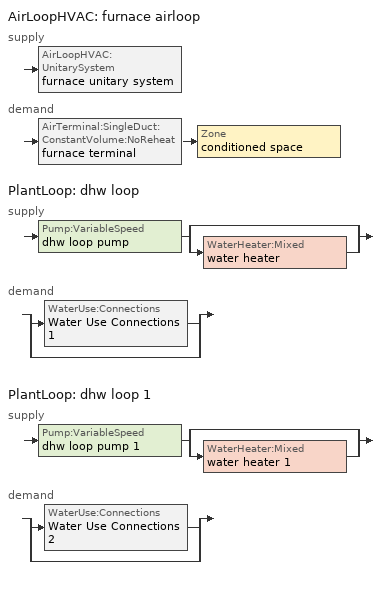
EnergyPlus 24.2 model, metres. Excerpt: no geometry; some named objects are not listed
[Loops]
AirLoopHVAC 'furnace airloop'
 supply: AirLoopHVAC:UnitarySystem 'furnace unitary system'
 demand: AirTerminal:SingleDuct:ConstantVolume:NoReheat 'furnace terminal' > Zone 'conditioned space'
PlantLoop 'dhw loop'
 supply: Pump:VariableSpeed 'dhw loop pump' > split
  | bypass
  | WaterHeater:Mixed 'water heater'
 demand: split
  | WaterUse:Connections 'Water Use Connections 1'
  | bypass
PlantLoop 'dhw loop 1'
 supply: Pump:VariableSpeed 'dhw loop pump 1' > split
  | bypass
  | WaterHeater:Mixed 'water heater 1'
 demand: split
  | WaterUse:Connections 'Water Use Connections 2'
  | bypass
[ZoneControl:Thermostat]
conditioned space Thermostat: Zone or ZoneList=conditioned space; Control Type Schedule=conditioned space Thermostat Schedule; Control 1=conditioned space temperature setpoint; Temperature Difference Between Cutout And Setpoint {deltaC}=0
[ThermostatSetpoint:DualSetpoint]
conditioned space temperature setpoint: Heating Setpoint Temperature Schedule=heating setpoint; Cooling Setpoint Temperature Schedule=cooling setpoint
[AirTerminal:SingleDuct:ConstantVolume:NoReheat]
furnace terminal: Availability Schedule=Always On Discrete; Maximum Air Flow Rate {m3/s}=0.62769
[Zone equipment]
conditioned space: furnace terminal
[AirLoopHVAC]
furnace airloop: Design Supply Air Flow Rate {m3/s}=0.62769; Design Return Air Flow Fraction of Supply Air Flow=1
[Sizing:System]
furnace airloop: Type of Load to Size On=Sensible; Design Outdoor Air Flow Rate {m3/s}=Autosize; Central Heating Maximum System Air Flow Ratio=0.3; Preheat Design Temperature {C}=7; Preheat Design Humidity Ratio {kgWater/kgDryAir}=0.008; Precool Design Temperature {C}=12.8; Precool Design Humidity Ratio {kgWater/kgDryAir}=0.008; Central Cooling Design Supply Air Temperature {C}=12.8; Central Heating Design Supply Air Temperature {C}=16.7; Type of Zone Sum to Use=NonCoincident; 100% Outdoor Air in Cooling=Yes; 100% Outdoor Air in Heating=Yes; Central Cooling Design Supply Air Humidity Ratio {kgWater/kgDryAir}=0.0085; Central Heating Design Supply Air Humidity Ratio {kgWater/kgDryAir}=0.008; Cooling Supply Air Flow Rate Method=DesignDay; Cooling Supply Air Flow Rate {m3/s}=0; Cooling Supply Air Flow Rate Per Floor Area {m3/s-m2}=0.00996765; Cooling Fraction of Autosized Cooling Supply Air Flow Rate=1; Cooling Supply Air Flow Rate Per Unit Cooling Capacity {m3/s-W}=3.94755e-05; Heating Supply Air Flow Rate Method=DesignDay; Heating Supply Air Flow Rate {m3/s}=0; Heating Supply Air Flow Rate Per Floor Area {m3/s-m2}=0.00996765; Heating Fraction of Autosized Heating Supply Air Flow Rate=1; Heating Fraction of Autosized Cooling Supply Air Flow Rate=1; Heating Supply Air Flow Rate Per Unit Heating Capacity {m3/s-W}=3.15882e-05; System Outdoor Air Method=ZoneSum; Zone Maximum Outdoor Air Fraction=1; Cooling Design Capacity Method=CoolingDesignCapacity; Cooling Design Capacity {W}=Autosize; Cooling Design Capacity Per Floor Area {W/m2}=234.7; Fraction of Autosized Cooling Design Capacity=1; Heating Design Capacity Method=HeatingDesignCapacity; Heating Design Capacity {W}=Autosize; Heating Design Capacity Per Floor Area {W/m2}=157; Fraction of Autosized Heating Design Capacity=1; Central Cooling Capacity Control Method=OnOff; Occupant Diversity=Autosize
[AvailabilityManager:Scheduled]
furnace airloop Availability Manager: Schedule=Always On Discrete
[AirLoopHVAC:UnitarySystem]
furnace unitary system: Control Type=Load; Controlling Zone or Thermostat Location=conditioned space; Dehumidification Control Type=None; Availability Schedule=Always On Discrete; Supply Fan=furnace supply fan; Fan Placement=BlowThrough; Supply Air Fan Operating Mode Schedule=furnace auto fan schedule; Heating Coil=furnace htg coil; DX Heating Coil Sizing Ratio=1; Use DOAS DX Cooling Coil=No; Minimum Supply Air Temperature {C}=2; Latent Load Control=SensibleOnlyLoadControl; Cooling Supply Air Flow Rate Method=None; Heating Supply Air Flow Rate Method=SupplyAirFlowRate; Heating Supply Air Flow Rate {m3/s}=0.62769; No Load Supply Air Flow Rate Method=SupplyAirFlowRate; No Load Supply Air Flow Rate {m3/s}=0; No Load Supply Air Flow Rate Control Set To Low Speed=Yes; Maximum Supply Air Temperature {C}=48.8889; Maximum Outdoor Dry-Bulb Temperature for Supplemental Heater Operation {C}=21; Ancillary On-Cycle Electric Power {W}=0; Ancillary Off-Cycle Electric Power {W}=0
[Fan:SystemModel]
furnace supply fan: Availability Schedule=Always On Discrete; Design Maximum Air Flow Rate {m3/s}=0.62769; Speed Control Method=Discrete; Electric Power Minimum Flow Rate Fraction=0.2; Design Pressure Rise {Pa}=500; Motor Efficiency=1; Motor In Air Stream Fraction=1; Design Electric Power Consumption {W}=Autosize; Design Power Sizing Method=PowerPerFlow; Electric Power Per Unit Flow Rate {W/(m3/s)}=1059.44; Electric Power Per Unit Flow Rate Per Unit Pressure {W/((m3/s)-Pa)}=1.66667; Fan Total Efficiency=0.7; Motor Loss Radiative Fraction=0; Number of Speeds=1; Speed Flow Fraction 1=1; Speed Electric Power Fraction 1=1
[Coil:Heating:Fuel]
furnace htg coil: Availability Schedule=Always On Discrete; Fuel Type=NaturalGas; Burner Efficiency=0.77; Nominal Capacity {W}=19091.5; On Cycle Parasitic Electric Load {W}=0; Off Cycle Parasitic Fuel Load {W}=292.825
[PlantLoop] Fluid Type=Water; Maximum Loop Temperature {C}=100; Minimum Loop Temperature {C}=0; Maximum Loop Flow Rate {m3/s}=0.01; Minimum Loop Flow Rate {m3/s}=0; Plant Loop Volume {m3}=0.003; Load Distribution Scheme=Optimal; Plant Loop Demand Calculation Scheme=SingleSetpoint; Common Pipe Simulation=None
Name | Plant Equipment Operation Scheme
dhw loop | dhw loop Operation Schemes
dhw loop 1 | dhw loop 1 Operation Schemes
[Sizing:Plant] Loop Type=Heating; Design Loop Exit Temperature {C}=56; Loop Design Temperature Difference {deltaC}=5.55556; Sizing Option=NonCoincident; Zone Timesteps in Averaging Window=1; Coincident Sizing Factor Mode=None
dhw loop; dhw loop 1
[Pump:VariableSpeed] Design Maximum Flow Rate {m3/s}=0.01; Design Pump Head {Pa}=1; Design Power Consumption {W}=0; Motor Efficiency=0.85; Fraction of Motor Inefficiencies to Fluid Stream=0; Coefficient 1 of the Part Load Performance Curve=0; Coefficient 2 of the Part Load Performance Curve=1; Coefficient 3 of the Part Load Performance Curve=0; Coefficient 4 of the Part Load Performance Curve=0; Design Minimum Flow Rate {m3/s}=0; Pump Control Type=Intermittent; Skin Loss Radiative Fraction=0.5; Design Power Sizing Method=PowerPerFlowPerPressure; Design Electric Power per Unit Flow Rate {W/(m3/s)}=348701.1; Design Shaft Power per Unit Flow Rate per Unit Head {W/((m3/s)-Pa)}=1.28205; Design Minimum Flow Rate Fraction=0
dhw loop pump; dhw loop pump 1
[WaterHeater:Mixed] Tank Volume {m3}=0.143846; Deadband Temperature Difference {deltaC}=2; Maximum Temperature Limit {C}=99; Heater Control Type=Cycle; Heater Maximum Capacity {W}=10550.6; Heater Minimum Capacity {W}=0; Heater Ignition Minimum Flow Rate {m3/s}=0; Heater Ignition Delay {s}=0; Heater Fuel Type=NaturalGas; Off Cycle Parasitic Fuel Consumption Rate {W}=0; Off Cycle Parasitic Fuel Type=Electricity; Off Cycle Parasitic Heat Fraction to Tank=0; On Cycle Parasitic Fuel Consumption Rate {W}=0; On Cycle Parasitic Fuel Type=Electricity; On Cycle Parasitic Heat Fraction to Tank=0; Ambient Temperature Indicator=Zone; Ambient Temperature Zone=conditioned space; Off Cycle Loss Fraction to Zone=0.64; On Cycle Loss Fraction to Zone=1; Use Side Effectiveness=1; Source Side Effectiveness=1; Use Side Design Flow Rate {m3/s}=Autosize; Source Side Design Flow Rate {m3/s}=Autosize; Indirect Water Heating Recovery Time {hr}=1.5; Source Side Flow Control Mode=IndirectHeatPrimarySetpoint
Name | Setpoint Temperature Schedule | Heater Thermal Efficiency | Off Cycle Loss Coefficient to Ambient Temperature {W/K} | On Cycle Loss Coefficient to Ambient Temperature {W/K}
water heater | water heater setpoint | 0.76579 | 5.1152 | 5.1152
water heater 1 | water heater setpoint 1 | 0.765834 | 5.10624 | 5.10624
[WaterHeater:Sizing] Design Mode=PeakDraw; Time Storage Can Meet Peak Draw {hr}=0.538503; Time for Tank Recovery {hr}=0; Nominal Tank Volume for Autosizing Plant Connections {m3}=1
water heater; water heater 1
[SetpointManager:Scheduled] Control Variable=Temperature
Name | Schedule
Setpoint Manager Scheduled 1 | dhw temp
Setpoint Manager Scheduled 2 | dhw temp 1
[WaterUse:Connections] Drain Water Heat Exchanger Type=None; Drain Water Heat Exchanger Destination=Plant
Name | Water Use Equipment Name 1 | Water Use Equipment Name 2 | Water Use Equipment Name 3 | Water Use Equipment Name 4
Water Use Connections 1 | dhw fixtures | dhw distribution waste | clothes washer | dishwasher
Water Use Connections 2 | dhw fixtures 1 | dhw distribution waste 1 | clothes washer 1 | dishwasher 1
[WaterUse:Equipment]
Name | Peak Flow Rate {m3/s} | Flow Rate Fraction Schedule | Target Temperature Schedule
dhw fixtures | 3.31327e-06 | dhw fixtures schedule | mixed water temperature schedule
dhw distribution waste | 1.00444e-06 | dhw fixtures schedule | mixed water temperature schedule
clothes washer | 7.27439e-07 | clothes washer schedule
dishwasher | 2.18154e-07 | dishwasher schedule
dhw fixtures 1 | 1.10442e-06 | dhw fixtures schedule | mixed water temperature schedule
dhw distribution waste 1 | 3.34814e-07 | dhw fixtures schedule | mixed water temperature schedule
clothes washer 1 | 2.4248e-07 | clothes washer schedule
dishwasher 1 | 7.27179e-08 | dishwasher schedule
[PlantEquipmentOperationSchemes] Control Scheme Object Type 1=PlantEquipmentOperation:HeatingLoad; Control Scheme Schedule Name 1=Always On Discrete
Name | Control Scheme Name 1
dhw loop Operation Schemes | dhw loop Heating Operation Scheme
dhw loop 1 Operation Schemes | dhw loop 1 Heating Operation Scheme
[PlantEquipmentOperation:HeatingLoad] Load Range Lower Limit 1 {W}=0; Load Range Upper Limit 1 {W}=1000000000
Name | Range Equipment List Name 1
dhw loop Heating Operation Scheme | dhw loop Heating Equipment List
dhw loop 1 Heating Operation Scheme | dhw loop 1 Heating Equipment List
[PlantEquipmentList]
dhw loop Heating Equipment List: WaterHeater:Mixed, water heater
dhw loop 1 Heating Equipment List: WaterHeater:Mixed, water heater 1
[EnergyManagementSystem:GlobalVariable]
furnace_airloop_Fan_RTF
infil_program_Qfan
infil_program_Qinf
natural_vent_program_Qnv
natural_vent_program_Qwhf
[EnergyManagementSystem:InternalVariable]
furnace_airloop_max_sup_fan_mfr: Internal Data Index Key=furnace supply fan; Internal Data Type=Fan Maximum Mass Flow Rate
[EnergyManagementSystem:Sensor]
Name | Output:Variable or Output:Meter Index Key | Output:Variable or Output:Meter
airflow_gain | infil flow | Infiltration Sensible Heat Gain Energy
airflow_gain_1 | natural vent flow | Infiltration Sensible Heat Gain Energy
airflow_gain_2 | whole house fan flow | Infiltration Sensible Heat Gain Energy
airflow_loss | infil flow | Infiltration Sensible Heat Loss Energy
airflow_loss_1 | natural vent flow | Infiltration Sensible Heat Loss Energy
airflow_loss_2 | whole house fan flow | Infiltration Sensible Heat Loss Energy
clg_load_cond |  | Cooling:EnergyTransfer:Zone:CONDITIONED SPACE
clg_sp_s; clg_sp_s_1 | cooling setpoint | Schedule Value
clothes_dryer_exhaust_0_sch_s | clothes dryer exhaust 0 schedule | Schedule Value
conditioned_space_clg_unmet_s | conditioned space | Zone Cooling Setpoint Not Met Time
conditioned_space_htg_unmet_s | conditioned space | Zone Heating Setpoint Not Met Time
cool_season | cooling season schedule | Schedule Value
dhw_loss | water heater | Water Heater Heat Loss Energy
dhw_loss_1 | water heater 1 | Water Heater Heat Loss Energy
dhw_rtf | water heater | Water Heater Runtime Fraction
dhw_rtf_1 | water heater 1 | Water Heater Runtime Fraction
fridge_tin_s; tin_s; tin_s_1 | conditioned space | Zone Mean Air Temperature
furnace_airloop_Fan_RTF_s | furnace supply fan | Fan Runtime Fraction
furnace_htg_coil_s | furnace htg coil | Heating Coil Heating Energy
furnace_supply_fan_s | furnace supply fan | Fan Electricity Energy
htg_load_cond |  | Heating:EnergyTransfer:Zone:CONDITIONED SPACE
htg_sp_s; htg_sp_s_1 | heating setpoint | Schedule Value
ig_ee_conv | clothes dryer | Electric Equipment Convective Heating Energy
ig_ee_conv_1 | clothes washer | Electric Equipment Convective Heating Energy
ig_ee_conv_2 | cooking range | Electric Equipment Convective Heating Energy
ig_ee_conv_3 | dishwasher | Electric Equipment Convective Heating Energy
ig_ee_conv_4 | fridge | Electric Equipment Convective Heating Energy
ig_ee_conv_5 | misc plug loads | Electric Equipment Convective Heating Energy
ig_ee_conv_6 | whole house fan | Electric Equipment Convective Heating Energy
ig_ee_rad | clothes dryer | Electric Equipment Radiant Heating Energy
ig_ee_rad_1 | clothes washer | Electric Equipment Radiant Heating Energy
ig_ee_rad_2 | cooking range | Electric Equipment Radiant Heating Energy
ig_ee_rad_3 | dishwasher | Electric Equipment Radiant Heating Energy
ig_ee_rad_4 | fridge | Electric Equipment Radiant Heating Energy
ig_ee_rad_5 | misc plug loads | Electric Equipment Radiant Heating Energy
ig_ee_rad_6 | whole house fan | Electric Equipment Radiant Heating Energy
ig_lgt_conv | interior lighting | Lights Convective Heating Energy
ig_lgt_rad | interior lighting | Lights Radiant Heating Energy
ig_lgt_vis | interior lighting | Lights Visible Radiation Heating Energy
ig_oe_conv | clothes dryer 1 | Other Equipment Convective Heating Energy
ig_oe_conv_1 | cooking range 1 | Other Equipment Convective Heating Energy
ig_oe_conv_2 | general water use latent | Other Equipment Convective Heating Energy
ig_oe_conv_3 | general water use sensible | Other Equipment Convective Heating Energy
ig_oe_conv_4 | water heater energy adjustment1 | Other Equipment Convective Heating Energy
ig_oe_conv_5 | water heater energy adjustment2 | Other Equipment Convective Heating Energy
ig_oe_rad | clothes dryer 1 | Other Equipment Radiant Heating Energy
ig_oe_rad_1 | cooking range 1 | Other Equipment Radiant Heating Energy
ig_oe_rad_2 | general water use latent | Other Equipment Radiant Heating Energy
ig_oe_rad_3 | general water use sensible | Other Equipment Radiant Heating Energy
ig_oe_rad_4 | water heater energy adjustment1 | Other Equipment Radiant Heating Energy
ig_oe_rad_5 | water heater energy adjustment2 | Other Equipment Radiant Heating Energy
ig_ppl_conv | occupants | People Convective Heating Energy
ig_ppl_rad | occupants | People Radiant Heating Energy
im_conv | furniture mass conditioned space 1 | Surface Inside Face Convection Heat Gain Energy
im_conv_1 | partition wall mass | Surface Inside Face Convection Heat Gain Energy
im_ig | furniture mass conditioned space 1 | Surface Inside Face Internal Gains Radiation Heat Gain Energy
im_ig_1 | partition wall mass | Surface Inside Face Internal Gains Radiation Heat Gain Energy
im_lgt | furniture mass conditioned space 1 | Surface Inside Face Lights Radiation Heat Gain Energy
im_lgt_1 | partition wall mass | Surface Inside Face Lights Radiation Heat Gain Energy
im_sol | furniture mass conditioned space 1 | Surface Inside Face Solar Radiation Heat Gain Energy
im_sol_1 | partition wall mass | Surface Inside Face Solar Radiation Heat Gain Energy
im_surf | furniture mass conditioned space 1 | Surface Inside Face Net Surface Thermal Radiation Heat Gain Energy
im_surf_1 | partition wall mass | Surface Inside Face Net Surface Thermal Radiation Heat Gain Energy
mv_conv | mech vent house fan | Electric Equipment Convective Heating Energy
mv_conv_1 | mech vent house fan cfis | Electric Equipment Convective Heating Energy
mv_conv_2 | mech vent house fan latent load | Other Equipment Convective Heating Energy
mv_conv_3 | mech vent house fan sensible load | Other Equipment Convective Heating Energy
mv_rad | mech vent house fan | Electric Equipment Radiant Heating Energy
mv_rad_1 | mech vent house fan cfis | Electric Equipment Radiant Heating Energy
mv_rad_2 | mech vent house fan latent load | Other Equipment Radiant Heating Energy
mv_rad_3 | mech vent house fan sensible load | Other Equipment Radiant Heating Energy
natural_vent_s | natural vent schedule | Schedule Value
out_pb_s |  | Site Outdoor Air Barometric Pressure
out_wt_s |  | Site Outdoor Air Humidity Ratio
site_vw_s |  | Site Wind Speed
ss_back_out | Window1 | Surface Window Shortwave from Zone Back Out Window Heat Transfer Rate
ss_back_out_1 | Window10 | Surface Window Shortwave from Zone Back Out Window Heat Transfer Rate
ss_back_out_10 | Window2 | Surface Window Shortwave from Zone Back Out Window Heat Transfer Rate
ss_back_out_11 | Window20 | Surface Window Shortwave from Zone Back Out Window Heat Transfer Rate
ss_back_out_12 | Window21 | Surface Window Shortwave from Zone Back Out Window Heat Transfer Rate
ss_back_out_13 | Window22 | Surface Window Shortwave from Zone Back Out Window Heat Transfer Rate
ss_back_out_14 | Window23 | Surface Window Shortwave from Zone Back Out Window Heat Transfer Rate
ss_back_out_15 | Window25 | Surface Window Shortwave from Zone Back Out Window Heat Transfer Rate
ss_back_out_16 | Window26 | Surface Window Shortwave from Zone Back Out Window Heat Transfer Rate
ss_back_out_17 | Window27 | Surface Window Shortwave from Zone Back Out Window Heat Transfer Rate
ss_back_out_18 | Window28 | Surface Window Shortwave from Zone Back Out Window Heat Transfer Rate
ss_back_out_19 | Window29 | Surface Window Shortwave from Zone Back Out Window Heat Transfer Rate
ss_back_out_2 | Window11 | Surface Window Shortwave from Zone Back Out Window Heat Transfer Rate
ss_back_out_20 | Window3 | Surface Window Shortwave from Zone Back Out Window Heat Transfer Rate
ss_back_out_21 | Window30 | Surface Window Shortwave from Zone Back Out Window Heat Transfer Rate
ss_back_out_22 | Window31 | Surface Window Shortwave from Zone Back Out Window Heat Transfer Rate
ss_back_out_23 | Window32 | Surface Window Shortwave from Zone Back Out Window Heat Transfer Rate
ss_back_out_24 | Window4 | Surface Window Shortwave from Zone Back Out Window Heat Transfer Rate
ss_back_out_25 | Window5 | Surface Window Shortwave from Zone Back Out Window Heat Transfer Rate
ss_back_out_26 | Window6 | Surface Window Shortwave from Zone Back Out Window Heat Transfer Rate
ss_back_out_27 | Window7 | Surface Window Shortwave from Zone Back Out Window Heat Transfer Rate
ss_back_out_28 | Window8 | Surface Window Shortwave from Zone Back Out Window Heat Transfer Rate
ss_back_out_3 | Window12 | Surface Window Shortwave from Zone Back Out Window Heat Transfer Rate
ss_back_out_4 | Window13 | Surface Window Shortwave from Zone Back Out Window Heat Transfer Rate
ss_back_out_5 | Window14 | Surface Window Shortwave from Zone Back Out Window Heat Transfer Rate
ss_back_out_6 | Window15 | Surface Window Shortwave from Zone Back Out Window Heat Transfer Rate
ss_back_out_7 | Window16 | Surface Window Shortwave from Zone Back Out Window Heat Transfer Rate
ss_back_out_8 | Window17 | Surface Window Shortwave from Zone Back Out Window Heat Transfer Rate
ss_back_out_9 | Window19 | Surface Window Shortwave from Zone Back Out Window Heat Transfer Rate
ss_conv | Door1 | Surface Inside Face Convection Heat Gain Energy
ss_conv_1 | Door3 | Surface Inside Face Convection Heat Gain Energy
ss_conv_10 | Window17 | Surface Inside Face Convection Heat Gain Energy
ss_conv_11 | Window19 | Surface Inside Face Convection Heat Gain Energy
ss_conv_12 | Window2 | Surface Inside Face Convection Heat Gain Energy
ss_conv_13 | Window20 | Surface Inside Face Convection Heat Gain Energy
ss_conv_14 | Window21 | Surface Inside Face Convection Heat Gain Energy
ss_conv_15 | Window22 | Surface Inside Face Convection Heat Gain Energy
ss_conv_16 | Window23 | Surface Inside Face Convection Heat Gain Energy
ss_conv_17 | Window25 | Surface Inside Face Convection Heat Gain Energy
ss_conv_18 | Window26 | Surface Inside Face Convection Heat Gain Energy
ss_conv_19 | Window27 | Surface Inside Face Convection Heat Gain Energy
ss_conv_2 | Window1 | Surface Inside Face Convection Heat Gain Energy
ss_conv_20 | Window28 | Surface Inside Face Convection Heat Gain Energy
ss_conv_21 | Window29 | Surface Inside Face Convection Heat Gain Energy
ss_conv_22 | Window3 | Surface Inside Face Convection Heat Gain Energy
ss_conv_23 | Window30 | Surface Inside Face Convection Heat Gain Energy
ss_conv_24 | Window31 | Surface Inside Face Convection Heat Gain Energy
ss_conv_25 | Window32 | Surface Inside Face Convection Heat Gain Energy
ss_conv_26 | Window4 | Surface Inside Face Convection Heat Gain Energy
ss_conv_27 | Window5 | Surface Inside Face Convection Heat Gain Energy
ss_conv_28 | Window6 | Surface Inside Face Convection Heat Gain Energy
ss_conv_29 | Window7 | Surface Inside Face Convection Heat Gain Energy
ss_conv_3 | Window10 | Surface Inside Face Convection Heat Gain Energy
ss_conv_30 | Window8 | Surface Inside Face Convection Heat Gain Energy
ss_conv_4 | Window11 | Surface Inside Face Convection Heat Gain Energy
ss_conv_5 | Window12 | Surface Inside Face Convection Heat Gain Energy
ss_conv_6 | Window13 | Surface Inside Face Convection Heat Gain Energy
ss_conv_7 | Window14 | Surface Inside Face Convection Heat Gain Energy
ss_conv_8 | Window15 | Surface Inside Face Convection Heat Gain Energy
ss_conv_9 | Window16 | Surface Inside Face Convection Heat Gain Energy
ss_ig | Door1 | Surface Inside Face Internal Gains Radiation Heat Gain Energy
ss_ig_1 | Door3 | Surface Inside Face Internal Gains Radiation Heat Gain Energy
ss_ig_10 | Window17 | Surface Inside Face Internal Gains Radiation Heat Gain Energy
ss_ig_11 | Window19 | Surface Inside Face Internal Gains Radiation Heat Gain Energy
ss_ig_12 | Window2 | Surface Inside Face Internal Gains Radiation Heat Gain Energy
ss_ig_13 | Window20 | Surface Inside Face Internal Gains Radiation Heat Gain Energy
ss_ig_14 | Window21 | Surface Inside Face Internal Gains Radiation Heat Gain Energy
ss_ig_15 | Window22 | Surface Inside Face Internal Gains Radiation Heat Gain Energy
ss_ig_16 | Window23 | Surface Inside Face Internal Gains Radiation Heat Gain Energy
ss_ig_17 | Window25 | Surface Inside Face Internal Gains Radiation Heat Gain Energy
ss_ig_18 | Window26 | Surface Inside Face Internal Gains Radiation Heat Gain Energy
ss_ig_19 | Window27 | Surface Inside Face Internal Gains Radiation Heat Gain Energy
ss_ig_2 | Window1 | Surface Inside Face Internal Gains Radiation Heat Gain Energy
ss_ig_20 | Window28 | Surface Inside Face Internal Gains Radiation Heat Gain Energy
ss_ig_21 | Window29 | Surface Inside Face Internal Gains Radiation Heat Gain Energy
ss_ig_22 | Window3 | Surface Inside Face Internal Gains Radiation Heat Gain Energy
ss_ig_23 | Window30 | Surface Inside Face Internal Gains Radiation Heat Gain Energy
ss_ig_24 | Window31 | Surface Inside Face Internal Gains Radiation Heat Gain Energy
ss_ig_25 | Window32 | Surface Inside Face Internal Gains Radiation Heat Gain Energy
ss_ig_26 | Window4 | Surface Inside Face Internal Gains Radiation Heat Gain Energy
ss_ig_27 | Window5 | Surface Inside Face Internal Gains Radiation Heat Gain Energy
ss_ig_28 | Window6 | Surface Inside Face Internal Gains Radiation Heat Gain Energy
ss_ig_29 | Window7 | Surface Inside Face Internal Gains Radiation Heat Gain Energy
ss_ig_3 | Window10 | Surface Inside Face Internal Gains Radiation Heat Gain Energy
ss_ig_30 | Window8 | Surface Inside Face Internal Gains Radiation Heat Gain Energy
ss_ig_4 | Window11 | Surface Inside Face Internal Gains Radiation Heat Gain Energy
ss_ig_5 | Window12 | Surface Inside Face Internal Gains Radiation Heat Gain Energy
ss_ig_6 | Window13 | Surface Inside Face Internal Gains Radiation Heat Gain Energy
ss_ig_7 | Window14 | Surface Inside Face Internal Gains Radiation Heat Gain Energy
ss_ig_8 | Window15 | Surface Inside Face Internal Gains Radiation Heat Gain Energy
ss_ig_9 | Window16 | Surface Inside Face Internal Gains Radiation Heat Gain Energy
ss_lgt | Door1 | Surface Inside Face Lights Radiation Heat Gain Energy
ss_lgt_1 | Door3 | Surface Inside Face Lights Radiation Heat Gain Energy
ss_sol | Door1 | Surface Inside Face Solar Radiation Heat Gain Energy
ss_sol_1 | Door3 | Surface Inside Face Solar Radiation Heat Gain Energy
ss_surf | Door1 | Surface Inside Face Net Surface Thermal Radiation Heat Gain Energy
ss_surf_1 | Door3 | Surface Inside Face Net Surface Thermal Radiation Heat Gain Energy
ss_surf_10 | Window17 | Surface Inside Face Net Surface Thermal Radiation Heat Gain Energy
ss_surf_11 | Window19 | Surface Inside Face Net Surface Thermal Radiation Heat Gain Energy
ss_surf_12 | Window2 | Surface Inside Face Net Surface Thermal Radiation Heat Gain Energy
ss_surf_13 | Window20 | Surface Inside Face Net Surface Thermal Radiation Heat Gain Energy
ss_surf_14 | Window21 | Surface Inside Face Net Surface Thermal Radiation Heat Gain Energy
ss_surf_15 | Window22 | Surface Inside Face Net Surface Thermal Radiation Heat Gain Energy
ss_surf_16 | Window23 | Surface Inside Face Net Surface Thermal Radiation Heat Gain Energy
ss_surf_17 | Window25 | Surface Inside Face Net Surface Thermal Radiation Heat Gain Energy
ss_surf_18 | Window26 | Surface Inside Face Net Surface Thermal Radiation Heat Gain Energy
ss_surf_19 | Window27 | Surface Inside Face Net Surface Thermal Radiation Heat Gain Energy
ss_surf_2 | Window1 | Surface Inside Face Net Surface Thermal Radiation Heat Gain Energy
ss_surf_20 | Window28 | Surface Inside Face Net Surface Thermal Radiation Heat Gain Energy
ss_surf_21 | Window29 | Surface Inside Face Net Surface Thermal Radiation Heat Gain Energy
ss_surf_22 | Window3 | Surface Inside Face Net Surface Thermal Radiation Heat Gain Energy
ss_surf_23 | Window30 | Surface Inside Face Net Surface Thermal Radiation Heat Gain Energy
ss_surf_24 | Window31 | Surface Inside Face Net Surface Thermal Radiation Heat Gain Energy
ss_surf_25 | Window32 | Surface Inside Face Net Surface Thermal Radiation Heat Gain Energy
ss_surf_26 | Window4 | Surface Inside Face Net Surface Thermal Radiation Heat Gain Energy
ss_surf_27 | Window5 | Surface Inside Face Net Surface Thermal Radiation Heat Gain Energy
ss_surf_28 | Window6 | Surface Inside Face Net Surface Thermal Radiation Heat Gain Energy
ss_surf_29 | Window7 | Surface Inside Face Net Surface Thermal Radiation Heat Gain Energy
ss_surf_3 | Window10 | Surface Inside Face Net Surface Thermal Radiation Heat Gain Energy
ss_surf_30 | Window8 | Surface Inside Face Net Surface Thermal Radiation Heat Gain Energy
ss_surf_4 | Window11 | Surface Inside Face Net Surface Thermal Radiation Heat Gain Energy
ss_surf_5 | Window12 | Surface Inside Face Net Surface Thermal Radiation Heat Gain Energy
ss_surf_6 | Window13 | Surface Inside Face Net Surface Thermal Radiation Heat Gain Energy
ss_surf_7 | Window14 | Surface Inside Face Net Surface Thermal Radiation Heat Gain Energy
ss_surf_8 | Window15 | Surface Inside Face Net Surface Thermal Radiation Heat Gain Energy
ss_surf_9 | Window16 | Surface Inside Face Net Surface Thermal Radiation Heat Gain Energy
ss_trans_in | Window1 | Surface Window Transmitted Solar Radiation Rate
ss_trans_in_1 | Window10 | Surface Window Transmitted Solar Radiation Rate
ss_trans_in_10 | Window2 | Surface Window Transmitted Solar Radiation Rate
ss_trans_in_11 | Window20 | Surface Window Transmitted Solar Radiation Rate
ss_trans_in_12 | Window21 | Surface Window Transmitted Solar Radiation Rate
ss_trans_in_13 | Window22 | Surface Window Transmitted Solar Radiation Rate
ss_trans_in_14 | Window23 | Surface Window Transmitted Solar Radiation Rate
ss_trans_in_15 | Window25 | Surface Window Transmitted Solar Radiation Rate
ss_trans_in_16 | Window26 | Surface Window Transmitted Solar Radiation Rate
ss_trans_in_17 | Window27 | Surface Window Transmitted Solar Radiation Rate
ss_trans_in_18 | Window28 | Surface Window Transmitted Solar Radiation Rate
ss_trans_in_19 | Window29 | Surface Window Transmitted Solar Radiation Rate
ss_trans_in_2 | Window11 | Surface Window Transmitted Solar Radiation Rate
ss_trans_in_20 | Window3 | Surface Window Transmitted Solar Radiation Rate
ss_trans_in_21 | Window30 | Surface Window Transmitted Solar Radiation Rate
ss_trans_in_22 | Window31 | Surface Window Transmitted Solar Radiation Rate
ss_trans_in_23 | Window32 | Surface Window Transmitted Solar Radiation Rate
ss_trans_in_24 | Window4 | Surface Window Transmitted Solar Radiation Rate
ss_trans_in_25 | Window5 | Surface Window Transmitted Solar Radiation Rate
ss_trans_in_26 | Window6 | Surface Window Transmitted Solar Radiation Rate
ss_trans_in_27 | Window7 | Surface Window Transmitted Solar Radiation Rate
ss_trans_in_28 | Window8 | Surface Window Transmitted Solar Radiation Rate
ss_trans_in_3 | Window12 | Surface Window Transmitted Solar Radiation Rate
ss_trans_in_4 | Window13 | Surface Window Transmitted Solar Radiation Rate
ss_trans_in_5 | Window14 | Surface Window Transmitted Solar Radiation Rate
ss_trans_in_6 | Window15 | Surface Window Transmitted Solar Radiation Rate
ss_trans_in_7 | Window16 | Surface Window Transmitted Solar Radiation Rate
ss_trans_in_8 | Window17 | Surface Window Transmitted Solar Radiation Rate
ss_trans_in_9 | Window19 | Surface Window Transmitted Solar Radiation Rate
ss_trans_out | Window1 | Surface Inside Face Initial Transmitted Diffuse Transmitted Out Window Solar Radiation Rate
ss_trans_out_1 | Window10 | Surface Inside Face Initial Transmitted Diffuse Transmitted Out Window Solar Radiation Rate
ss_trans_out_10 | Window2 | Surface Inside Face Initial Transmitted Diffuse Transmitted Out Window Solar Radiation Rate
ss_trans_out_11 | Window20 | Surface Inside Face Initial Transmitted Diffuse Transmitted Out Window Solar Radiation Rate
ss_trans_out_12 | Window21 | Surface Inside Face Initial Transmitted Diffuse Transmitted Out Window Solar Radiation Rate
ss_trans_out_13 | Window22 | Surface Inside Face Initial Transmitted Diffuse Transmitted Out Window Solar Radiation Rate
ss_trans_out_14 | Window23 | Surface Inside Face Initial Transmitted Diffuse Transmitted Out Window Solar Radiation Rate
ss_trans_out_15 | Window25 | Surface Inside Face Initial Transmitted Diffuse Transmitted Out Window Solar Radiation Rate
ss_trans_out_16 | Window26 | Surface Inside Face Initial Transmitted Diffuse Transmitted Out Window Solar Radiation Rate
ss_trans_out_17 | Window27 | Surface Inside Face Initial Transmitted Diffuse Transmitted Out Window Solar Radiation Rate
ss_trans_out_18 | Window28 | Surface Inside Face Initial Transmitted Diffuse Transmitted Out Window Solar Radiation Rate
ss_trans_out_19 | Window29 | Surface Inside Face Initial Transmitted Diffuse Transmitted Out Window Solar Radiation Rate
ss_trans_out_2 | Window11 | Surface Inside Face Initial Transmitted Diffuse Transmitted Out Window Solar Radiation Rate
ss_trans_out_20 | Window3 | Surface Inside Face Initial Transmitted Diffuse Transmitted Out Window Solar Radiation Rate
ss_trans_out_21 | Window30 | Surface Inside Face Initial Transmitted Diffuse Transmitted Out Window Solar Radiation Rate
ss_trans_out_22 | Window31 | Surface Inside Face Initial Transmitted Diffuse Transmitted Out Window Solar Radiation Rate
ss_trans_out_23 | Window32 | Surface Inside Face Initial Transmitted Diffuse Transmitted Out Window Solar Radiation Rate
ss_trans_out_24 | Window4 | Surface Inside Face Initial Transmitted Diffuse Transmitted Out Window Solar Radiation Rate
ss_trans_out_25 | Window5 | Surface Inside Face Initial Transmitted Diffuse Transmitted Out Window Solar Radiation Rate
ss_trans_out_26 | Window6 | Surface Inside Face Initial Transmitted Diffuse Transmitted Out Window Solar Radiation Rate
ss_trans_out_27 | Window7 | Surface Inside Face Initial Transmitted Diffuse Transmitted Out Window Solar Radiation Rate
ss_trans_out_28 | Window8 | Surface Inside Face Initial Transmitted Diffuse Transmitted Out Window Solar Radiation Rate
ss_trans_out_3 | Window12 | Surface Inside Face Initial Transmitted Diffuse Transmitted Out Window Solar Radiation Rate
ss_trans_out_4 | Window13 | Surface Inside Face Initial Transmitted Diffuse Transmitted Out Window Solar Radiation Rate
ss_trans_out_5 | Window14 | Surface Inside Face Initial Transmitted Diffuse Transmitted Out Window Solar Radiation Rate
ss_trans_out_6 | Window15 | Surface Inside Face Initial Transmitted Diffuse Transmitted Out Window Solar Radiation Rate
ss_trans_out_7 | Window16 | Surface Inside Face Initial Transmitted Diffuse Transmitted Out Window Solar Radiation Rate
ss_trans_out_8 | Window17 | Surface Inside Face Initial Transmitted Diffuse Transmitted Out Window Solar Radiation Rate
ss_trans_out_9 | Window19 | Surface Inside Face Initial Transmitted Diffuse Transmitted Out Window Solar Radiation Rate
s_conv | Floor1 | Surface Inside Face Convection Heat Gain Energy
s_conv_1 | Floor2 | Surface Inside Face Convection Heat Gain Energy
s_conv_10 | RimJoist2:180 | Surface Inside Face Convection Heat Gain Energy
s_conv_11 | RimJoist2:270 | Surface Inside Face Convection Heat Gain Energy
s_conv_12 | RimJoist2:90 | Surface Inside Face Convection Heat Gain Energy
s_conv_13 | Slab1 | Surface Inside Face Convection Heat Gain Energy
s_conv_14 | Wall1:0 | Surface Inside Face Convection Heat Gain Energy
s_conv_15 | Wall1:180 | Surface Inside Face Convection Heat Gain Energy
s_conv_16 | Wall1:270 | Surface Inside Face Convection Heat Gain Energy
s_conv_17 | Wall1:90 | Surface Inside Face Convection Heat Gain Energy
s_conv_18 | Wall2:0 | Surface Inside Face Convection Heat Gain Energy
s_conv_19 | Wall2:180 | Surface Inside Face Convection Heat Gain Energy
s_conv_2 | FoundationWall1 | Surface Inside Face Convection Heat Gain Energy
s_conv_20 | Wall2:270 | Surface Inside Face Convection Heat Gain Energy
s_conv_21 | Wall2:90 | Surface Inside Face Convection Heat Gain Energy
s_conv_22 | Wall3:0 | Surface Inside Face Convection Heat Gain Energy
s_conv_23 | Wall3:180 | Surface Inside Face Convection Heat Gain Energy
s_conv_24 | Wall3:270 | Surface Inside Face Convection Heat Gain Energy
s_conv_25 | Wall3:90 | Surface Inside Face Convection Heat Gain Energy
s_conv_26 | Wall4:0 | Surface Inside Face Convection Heat Gain Energy
s_conv_27 | Wall4:180 | Surface Inside Face Convection Heat Gain Energy
s_conv_28 | Wall4:270 | Surface Inside Face Convection Heat Gain Energy
s_conv_29 | Wall4:90 | Surface Inside Face Convection Heat Gain Energy
s_conv_3 | inferred conditioned ceiling | Surface Inside Face Convection Heat Gain Energy
s_conv_4 | inferred conditioned floor | Surface Inside Face Convection Heat Gain Energy
s_conv_5 | RimJoist1:0 | Surface Inside Face Convection Heat Gain Energy
s_conv_6 | RimJoist1:180 | Surface Inside Face Convection Heat Gain Energy
s_conv_7 | RimJoist1:270 | Surface Inside Face Convection Heat Gain Energy
s_conv_8 | RimJoist1:90 | Surface Inside Face Convection Heat Gain Energy
s_conv_9 | RimJoist2:0 | Surface Inside Face Convection Heat Gain Energy
s_ig | Floor1 | Surface Inside Face Internal Gains Radiation Heat Gain Energy
s_ig_1 | Floor2 | Surface Inside Face Internal Gains Radiation Heat Gain Energy
s_ig_10 | RimJoist2:180 | Surface Inside Face Internal Gains Radiation Heat Gain Energy
s_ig_11 | RimJoist2:270 | Surface Inside Face Internal Gains Radiation Heat Gain Energy
s_ig_12 | RimJoist2:90 | Surface Inside Face Internal Gains Radiation Heat Gain Energy
s_ig_13 | Slab1 | Surface Inside Face Internal Gains Radiation Heat Gain Energy
s_ig_14 | Wall1:0 | Surface Inside Face Internal Gains Radiation Heat Gain Energy
s_ig_15 | Wall1:180 | Surface Inside Face Internal Gains Radiation Heat Gain Energy
s_ig_16 | Wall1:270 | Surface Inside Face Internal Gains Radiation Heat Gain Energy
s_ig_17 | Wall1:90 | Surface Inside Face Internal Gains Radiation Heat Gain Energy
s_ig_18 | Wall2:0 | Surface Inside Face Internal Gains Radiation Heat Gain Energy
s_ig_19 | Wall2:180 | Surface Inside Face Internal Gains Radiation Heat Gain Energy
s_ig_2 | FoundationWall1 | Surface Inside Face Internal Gains Radiation Heat Gain Energy
s_ig_20 | Wall2:270 | Surface Inside Face Internal Gains Radiation Heat Gain Energy
s_ig_21 | Wall2:90 | Surface Inside Face Internal Gains Radiation Heat Gain Energy
s_ig_22 | Wall3:0 | Surface Inside Face Internal Gains Radiation Heat Gain Energy
s_ig_23 | Wall3:180 | Surface Inside Face Internal Gains Radiation Heat Gain Energy
s_ig_24 | Wall3:270 | Surface Inside Face Internal Gains Radiation Heat Gain Energy
s_ig_25 | Wall3:90 | Surface Inside Face Internal Gains Radiation Heat Gain Energy
s_ig_26 | Wall4:0 | Surface Inside Face Internal Gains Radiation Heat Gain Energy
s_ig_27 | Wall4:180 | Surface Inside Face Internal Gains Radiation Heat Gain Energy
s_ig_28 | Wall4:270 | Surface Inside Face Internal Gains Radiation Heat Gain Energy
s_ig_29 | Wall4:90 | Surface Inside Face Internal Gains Radiation Heat Gain Energy
s_ig_3 | inferred conditioned ceiling | Surface Inside Face Internal Gains Radiation Heat Gain Energy
s_ig_4 | inferred conditioned floor | Surface Inside Face Internal Gains Radiation Heat Gain Energy
s_ig_5 | RimJoist1:0 | Surface Inside Face Internal Gains Radiation Heat Gain Energy
s_ig_6 | RimJoist1:180 | Surface Inside Face Internal Gains Radiation Heat Gain Energy
s_ig_7 | RimJoist1:270 | Surface Inside Face Internal Gains Radiation Heat Gain Energy
s_ig_8 | RimJoist1:90 | Surface Inside Face Internal Gains Radiation Heat Gain Energy
s_ig_9 | RimJoist2:0 | Surface Inside Face Internal Gains Radiation Heat Gain Energy
s_lgt | Floor1 | Surface Inside Face Lights Radiation Heat Gain Energy
s_lgt_1 | Floor2 | Surface Inside Face Lights Radiation Heat Gain Energy
s_lgt_10 | RimJoist2:180 | Surface Inside Face Lights Radiation Heat Gain Energy
s_lgt_11 | RimJoist2:270 | Surface Inside Face Lights Radiation Heat Gain Energy
s_lgt_12 | RimJoist2:90 | Surface Inside Face Lights Radiation Heat Gain Energy
s_lgt_13 | Slab1 | Surface Inside Face Lights Radiation Heat Gain Energy
s_lgt_14 | Wall1:0 | Surface Inside Face Lights Radiation Heat Gain Energy
s_lgt_15 | Wall1:180 | Surface Inside Face Lights Radiation Heat Gain Energy
s_lgt_16 | Wall1:270 | Surface Inside Face Lights Radiation Heat Gain Energy
s_lgt_17 | Wall1:90 | Surface Inside Face Lights Radiation Heat Gain Energy
s_lgt_18 | Wall2:0 | Surface Inside Face Lights Radiation Heat Gain Energy
s_lgt_19 | Wall2:180 | Surface Inside Face Lights Radiation Heat Gain Energy
s_lgt_2 | FoundationWall1 | Surface Inside Face Lights Radiation Heat Gain Energy
s_lgt_20 | Wall2:270 | Surface Inside Face Lights Radiation Heat Gain Energy
s_lgt_21 | Wall2:90 | Surface Inside Face Lights Radiation Heat Gain Energy
s_lgt_22 | Wall3:0 | Surface Inside Face Lights Radiation Heat Gain Energy
s_lgt_23 | Wall3:180 | Surface Inside Face Lights Radiation Heat Gain Energy
s_lgt_24 | Wall3:270 | Surface Inside Face Lights Radiation Heat Gain Energy
s_lgt_25 | Wall3:90 | Surface Inside Face Lights Radiation Heat Gain Energy
s_lgt_26 | Wall4:0 | Surface Inside Face Lights Radiation Heat Gain Energy
s_lgt_27 | Wall4:180 | Surface Inside Face Lights Radiation Heat Gain Energy
s_lgt_28 | Wall4:270 | Surface Inside Face Lights Radiation Heat Gain Energy
s_lgt_29 | Wall4:90 | Surface Inside Face Lights Radiation Heat Gain Energy
s_lgt_3 | inferred conditioned ceiling | Surface Inside Face Lights Radiation Heat Gain Energy
s_lgt_4 | inferred conditioned floor | Surface Inside Face Lights Radiation Heat Gain Energy
s_lgt_5 | RimJoist1:0 | Surface Inside Face Lights Radiation Heat Gain Energy
s_lgt_6 | RimJoist1:180 | Surface Inside Face Lights Radiation Heat Gain Energy
s_lgt_7 | RimJoist1:270 | Surface Inside Face Lights Radiation Heat Gain Energy
s_lgt_8 | RimJoist1:90 | Surface Inside Face Lights Radiation Heat Gain Energy
s_lgt_9 | RimJoist2:0 | Surface Inside Face Lights Radiation Heat Gain Energy
s_sol | Floor1 | Surface Inside Face Solar Radiation Heat Gain Energy
s_sol_1 | Floor2 | Surface Inside Face Solar Radiation Heat Gain Energy
s_sol_10 | RimJoist2:180 | Surface Inside Face Solar Radiation Heat Gain Energy
s_sol_11 | RimJoist2:270 | Surface Inside Face Solar Radiation Heat Gain Energy
s_sol_12 | RimJoist2:90 | Surface Inside Face Solar Radiation Heat Gain Energy
s_sol_13 | Slab1 | Surface Inside Face Solar Radiation Heat Gain Energy
s_sol_14 | Wall1:0 | Surface Inside Face Solar Radiation Heat Gain Energy
s_sol_15 | Wall1:180 | Surface Inside Face Solar Radiation Heat Gain Energy
s_sol_16 | Wall1:270 | Surface Inside Face Solar Radiation Heat Gain Energy
s_sol_17 | Wall1:90 | Surface Inside Face Solar Radiation Heat Gain Energy
s_sol_18 | Wall2:0 | Surface Inside Face Solar Radiation Heat Gain Energy
s_sol_19 | Wall2:180 | Surface Inside Face Solar Radiation Heat Gain Energy
s_sol_2 | FoundationWall1 | Surface Inside Face Solar Radiation Heat Gain Energy
s_sol_20 | Wall2:270 | Surface Inside Face Solar Radiation Heat Gain Energy
s_sol_21 | Wall2:90 | Surface Inside Face Solar Radiation Heat Gain Energy
s_sol_22 | Wall3:0 | Surface Inside Face Solar Radiation Heat Gain Energy
s_sol_23 | Wall3:180 | Surface Inside Face Solar Radiation Heat Gain Energy
s_sol_24 | Wall3:270 | Surface Inside Face Solar Radiation Heat Gain Energy
s_sol_25 | Wall3:90 | Surface Inside Face Solar Radiation Heat Gain Energy
s_sol_26 | Wall4:0 | Surface Inside Face Solar Radiation Heat Gain Energy
s_sol_27 | Wall4:180 | Surface Inside Face Solar Radiation Heat Gain Energy
s_sol_28 | Wall4:270 | Surface Inside Face Solar Radiation Heat Gain Energy
s_sol_29 | Wall4:90 | Surface Inside Face Solar Radiation Heat Gain Energy
s_sol_3 | inferred conditioned ceiling | Surface Inside Face Solar Radiation Heat Gain Energy
s_sol_4 | inferred conditioned floor | Surface Inside Face Solar Radiation Heat Gain Energy
s_sol_5 | RimJoist1:0 | Surface Inside Face Solar Radiation Heat Gain Energy
s_sol_6 | RimJoist1:180 | Surface Inside Face Solar Radiation Heat Gain Energy
s_sol_7 | RimJoist1:270 | Surface Inside Face Solar Radiation Heat Gain Energy
s_sol_8 | RimJoist1:90 | Surface Inside Face Solar Radiation Heat Gain Energy
s_sol_9 | RimJoist2:0 | Surface Inside Face Solar Radiation Heat Gain Energy
s_surf | Floor1 | Surface Inside Face Net Surface Thermal Radiation Heat Gain Energy
s_surf_1 | Floor2 | Surface Inside Face Net Surface Thermal Radiation Heat Gain Energy
s_surf_10 | RimJoist2:180 | Surface Inside Face Net Surface Thermal Radiation Heat Gain Energy
s_surf_11 | RimJoist2:270 | Surface Inside Face Net Surface Thermal Radiation Heat Gain Energy
s_surf_12 | RimJoist2:90 | Surface Inside Face Net Surface Thermal Radiation Heat Gain Energy
s_surf_13 | Slab1 | Surface Inside Face Net Surface Thermal Radiation Heat Gain Energy
s_surf_14 | Wall1:0 | Surface Inside Face Net Surface Thermal Radiation Heat Gain Energy
s_surf_15 | Wall1:180 | Surface Inside Face Net Surface Thermal Radiation Heat Gain Energy
s_surf_16 | Wall1:270 | Surface Inside Face Net Surface Thermal Radiation Heat Gain Energy
s_surf_17 | Wall1:90 | Surface Inside Face Net Surface Thermal Radiation Heat Gain Energy
s_surf_18 | Wall2:0 | Surface Inside Face Net Surface Thermal Radiation Heat Gain Energy
s_surf_19 | Wall2:180 | Surface Inside Face Net Surface Thermal Radiation Heat Gain Energy
s_surf_2 | FoundationWall1 | Surface Inside Face Net Surface Thermal Radiation Heat Gain Energy
s_surf_20 | Wall2:270 | Surface Inside Face Net Surface Thermal Radiation Heat Gain Energy
s_surf_21 | Wall2:90 | Surface Inside Face Net Surface Thermal Radiation Heat Gain Energy
s_surf_22 | Wall3:0 | Surface Inside Face Net Surface Thermal Radiation Heat Gain Energy
s_surf_23 | Wall3:180 | Surface Inside Face Net Surface Thermal Radiation Heat Gain Energy
s_surf_24 | Wall3:270 | Surface Inside Face Net Surface Thermal Radiation Heat Gain Energy
s_surf_25 | Wall3:90 | Surface Inside Face Net Surface Thermal Radiation Heat Gain Energy
s_surf_26 | Wall4:0 | Surface Inside Face Net Surface Thermal Radiation Heat Gain Energy
s_surf_27 | Wall4:180 | Surface Inside Face Net Surface Thermal Radiation Heat Gain Energy
s_surf_28 | Wall4:270 | Surface Inside Face Net Surface Thermal Radiation Heat Gain Energy
s_surf_29 | Wall4:90 | Surface Inside Face Net Surface Thermal Radiation Heat Gain Energy
s_surf_3 | inferred conditioned ceiling | Surface Inside Face Net Surface Thermal Radiation Heat Gain Energy
s_surf_4 | inferred conditioned floor | Surface Inside Face Net Surface Thermal Radiation Heat Gain Energy
s_surf_5 | RimJoist1:0 | Surface Inside Face Net Surface Thermal Radiation Heat Gain Energy
s_surf_6 | RimJoist1:180 | Surface Inside Face Net Surface Thermal Radiation Heat Gain Energy
s_surf_7 | RimJoist1:270 | Surface Inside Face Net Surface Thermal Radiation Heat Gain Energy
s_surf_8 | RimJoist1:90 | Surface Inside Face Net Surface Thermal Radiation Heat Gain Energy
s_surf_9 | RimJoist2:0 | Surface Inside Face Net Surface Thermal Radiation Heat Gain Energy
tout_s | conditioned space | Zone Outdoor Air Drybulb Temperature
water_heater_1_energy | water heater 1 | Water Heater NaturalGas Rate
water_heater_1_off_cycle_parasitic | water heater 1 | Water Heater Off Cycle Parasitic Electricity Rate
water_heater_1_on_cycle_parasitic | water heater 1 | Water Heater On Cycle Parasitic Electricity Rate
water_heater_energy | water heater | Water Heater NaturalGas Rate
water_heater_off_cycle_parasitic | water heater | Water Heater Off Cycle Parasitic Electricity Rate
water_heater_on_cycle_parasitic | water heater | Water Heater On Cycle Parasitic Electricity Rate
win_s | conditioned space | Zone Air Humidity Ratio
[EnergyManagementSystem:Actuator]
Name | Actuated Component Unique | Actuated Component Type | Actuated Component Control Type
fridge_schedule_act | fridge schedule | Schedule:Constant | Schedule Value
infil_flow_act | infil flow | Zone Infiltration | Air Exchange Flow Rate
mech_vent_house_fan_cfis_act | mech vent house fan cfis | ElectricEquipment | Electricity Rate
mech_vent_house_fan_latent_load_act | mech vent house fan latent load | OtherEquipment | Power Level
mech_vent_house_fan_sensible_load_act | mech vent house fan sensible load | OtherEquipment | Power Level
natural_vent_flow_act | natural vent flow | Zone Infiltration | Air Exchange Flow Rate
water_heater_1_ec_adj_act | water heater energy adjustment2 | OtherEquipment | Power Level
water_heater_ec_adj_act | water heater energy adjustment1 | OtherEquipment | Power Level
whole_house_fan_act | whole house fan | ElectricEquipment | Electricity Rate
whole_house_fan_flow_act | whole house fan flow | Zone Infiltration | Air Exchange Flow Rate
whole_house_fan_mix_act | whole house fan mix | ZoneMixing | Air Exchange Flow Rate
[EnergyManagementSystem:Program]
fridge_schedule_program: Set Tin = fridge_tin_s*(9.0/5.0)+32.0; Set fridge_schedule_act = 0; If (Hour == 0); Set fridge_schedule_act = (-0.487+0.019*Tin); ElseIf (Hour == 1); Set fridge_schedule_act = (-0.34+0.016*Tin); ElseIf (Hour == 2); Set fridge_schedule_act = (-0.37+0.017*Tin); ElseIf (Hour == 3); Set fridge_schedule_act = (-0.361+0.016*Tin); ElseIf (Hour == 4); Set fridge_schedule_act = (-0.515+0.018*Tin); ElseIf (Hour == 5); Set fridge_schedule_act = (-0.684+0.021*Tin); ElseIf (Hour == 6); Set fridge_schedule_act = (-0.471+0.019*Tin); ElseIf (Hour == 7); Set fridge_schedule_act = (-0.159+0.015*Tin); ElseIf (Hour == 8); Set fridge_schedule_act = (-0.079+0.015*Tin); ElseIf (Hour == 9); Set fridge_schedule_act = (-0.417+0.019*Tin); ElseIf (Hour == 10); Set fridge_schedule_act = (-0.411+0.018*Tin); ElseIf (Hour == 11); Set fridge_schedule_act = (-0.386+0.018*Tin); ElseIf (Hour == 12); Set fridge_schedule_act = (-0.24+0.016*Tin); ElseIf (Hour == 13); Set fridge_schedule_act = (-0.314+0.017*Tin); ElseIf (Hour == 14); Set fridge_schedule_act = (-0.16+0.015*Tin); ElseIf (Hour == 15); Set fridge_schedule_act = (-0.121+0.015*Tin); ElseIf (Hour == 16); Set fridge_schedule_act = (-0.469+0.02*Tin); ElseIf (Hour == 17); Set fridge_schedule_act = (-0.412+0.02*Tin); ElseIf (Hour == 18); Set fridge_schedule_act = (-0.091+0.017*Tin); ElseIf (Hour == 19); Set fridge_schedule_act = (0.077+0.014*Tin); ElseIf (Hour == 20); Set fridge_schedule_act = (-0.118+0.016*Tin); ElseIf (Hour == 21); Set fridge_schedule_act = (-0.247+0.017*Tin); ElseIf (Hour == 22); Set fridge_schedule_act = (-0.445+0.019*Tin); ElseIf (Hour == 23); Set fridge_schedule_act = (-0.544+0.02*Tin); EndIf
furnace_supply_fan_disaggregate_program: Set furnace_supply_fan_primary_htg = 0; If furnace_htg_coil_s > 0; Set furnace_supply_fan_primary_htg = furnace_supply_fan_s; EndIf
infil_program: Set p_m = 0.14; Set p_s = 0.22; Set s_m = 270; Set s_s = 370; Set z_m = 9.99744; Set z_s = 6.886324817793028; Set f_t = (((s_m/z_m)^p_m)*((z_s/s_s)^p_s)); Set Tdiff = tin_s-tout_s; Set dT = @Abs Tdiff; Set c = 0.0759; Set Cs = 0.1115; Set Cw = 0.1404; Set n = 0.65; Set sft = (f_t*0.54); Set temp1 = ((c*Cw)*((sft*site_vw_s)^(2*n)))^2; Set Qinf = (((c*Cs*(dT^n))^2)+temp1)^0.5; Set Qinf = (@Max Qinf 0); Set mech_vent_house_fan_sensible_load_act = 0.0; Set mech_vent_house_fan_latent_load_act = 0.0; Set OASupInPb = out_pb_s; Set OASupInTemp = tout_s; Set OASupInW = out_wt_s; Set OASupRho = (@RhoAirFnPbTdbW OASupInPb OASupInTemp OASupInW); Set OASupCp = (@CpAirFnW OASupInW); Set OASupInEnth = (@HFnTdbW OASupInTemp OASupInW); Set ZoneTemp = tin_s; Set ZoneW = win_s; Set ZoneCp = (@CpAirFnW ZoneW); Set ZoneAirEnth = (@HFnTdbW ZoneTemp ZoneW); Set mech_vent_house_fan_cfis_act = 0.0; Set QWHV_cfis_sup = 0.0; Set QWHV_cfis_suppl_sup = 0.0; Set QWHV_cfis_suppl_exh = 0.0; Set Qrange = 0; Set Qbath = 0; Set Qdryer = 0; Set Qdryer = Qdryer + 0.00308 * clothes_dryer_exhaust_0_sch_s; Set QWHV_sup = 0.0; Set QWHV_exh = 0.0; Set Qsupply = QWHV_sup + QWHV_cfis_sup + QWHV_cfis_suppl_sup; Set Qexhaust = Qrange + Qbath + Qdryer + QWHV_exh + QWHV_cfis_suppl_exh; Set Qfan = (@Max Qexhaust Qsupply); Set Qducts = 0; If Qducts < 0; Set Qsupply = Qsupply - Qducts; Else; Set Qexhaust = Qexhaust + Qducts; EndIf; Set Qfan_with_ducts = (@Max Qexhaust Qsupply); Set Qimb = (@Abs (Qsupply - Qexhaust)); If Qinf + Qimb > 0; Set Qtot = Qfan_with_ducts + (Qinf^2) / (Qinf + Qimb); Else; Set Qtot = Qfan_with_ducts; EndIf; Set Qinf_adj = Qtot - Qfan; Set infil_flow_act = Qinf_adj; Set infil_program_Qinf = Qinf_adj; Set infil_program_Qfan = Qfan; Set Qload = Qfan; Set Effectiveness_Sens = 0.0; Set Effectiveness_Lat = 0.0; Set Fan_MFR = Qload * OASupRho; Set ZoneInEnth = OASupInEnth; Set ZoneInTemp = OASupInTemp; Set FanTotalToCond = Fan_MFR * (ZoneInEnth - ZoneAirEnth); Set FanSensToCond = Fan_MFR * ZoneCp * (ZoneInTemp - ZoneTemp); Set FanLatToCond = FanTotalToCond - FanSensToCond; Set mech_vent_house_fan_sensible_load_act = mech_vent_house_fan_sensible_load_act + FanSensToCond; Set mech_vent_house_fan_latent_load_act = mech_vent_house_fan_latent_load_act + FanLatToCond
natural_vent_program: Set Tin = tin_s; Set Tout = tout_s; Set Wout = out_wt_s; Set Pbar = out_pb_s; Set Phiout = (@RhFnTdbWPb Tout Wout Pbar); Set MaxHR = 0.0115; Set Tnvsp = (htg_sp_s + clg_sp_s) / 2; Set NVavail = natural_vent_s; Set ClgSsnAvail = cool_season; Set Qnv = 0; Set Qwhf = 0; Set whole_house_fan_mix_act = 0; Set whole_house_fan_act = 0; If ((Wout < MaxHR) && (Tin > Tout) && (Tin > Tnvsp) && (ClgSsnAvail > 0)); Set WHF_Flow = 0; Set Adj = (Tin-Tnvsp)/(Tin-Tout); Set Adj = (@Min Adj 1); Set Adj = (@Max Adj 0); If (WHF_Flow > 0); Set Qwhf = WHF_Flow*Adj; Set whole_house_fan_mix_act = WHF_Flow*Adj; Set WHF_W = 0; Set whole_house_fan_act = WHF_W*Adj; ElseIf (NVavail > 0); Set NVArea = 0.0; Set Cs = 0.0002532827760179356; Set Cw = 3.725623412791126e-05; Set Tdiff = Tin-Tout; Set dT = (@Abs Tdiff); Set Vwind = site_vw_s; Set SGNV = NVArea*Adj*((((Cs*dT)+(Cw*(Vwind^2)))^0.5)/1000); Set MaxNV = 5.422223052822529; Set Qnv = (@Min SGNV MaxNV); EndIf; EndIf; Set natural_vent_flow_act = Qnv; Set whole_house_fan_flow_act = Qwhf; Set natural_vent_program_Qnv = Qnv; Set natural_vent_program_Qwhf = Qwhf
total_airflows_program: Set total_infil_flow_rate = 0; Set total_mechvent_flow_rate = 0; Set total_natvent_flow_rate = 0; Set total_whf_flow_rate = 0; Set total_infil_flow_rate = total_infil_flow_rate + (infil_program_Qinf * 1); Set total_mechvent_flow_rate = total_mechvent_flow_rate + (infil_program_Qfan * 1); Set total_natvent_flow_rate = total_natvent_flow_rate + (natural_vent_program_Qnv * 1); Set total_whf_flow_rate = total_whf_flow_rate + (natural_vent_program_Qwhf * 1)
total_loads_program: Set loads_htg_tot = 0; Set loads_clg_tot = 0; If htg_load_cond > 0; Set loads_htg_tot = loads_htg_tot + (htg_load_cond - clg_load_cond) * 1.0; EndIf; Set loads_htg_tot = (@Max loads_htg_tot 0); If clg_load_cond > 0; Set loads_clg_tot = loads_clg_tot + (clg_load_cond - htg_load_cond) * 0.0; EndIf; Set loads_clg_tot = (@Max loads_clg_tot 0)
unmet_hours_program: Set htg_unmet_hours = 0; Set clg_unmet_hours = 0; Set unit_htg_unmet_hours = 0; If ((DayOfYear >= 1) && (DayOfYear <= 365)); Set unit_htg_unmet_hours = unit_htg_unmet_hours + conditioned_space_htg_unmet_s; If unit_htg_unmet_hours > htg_unmet_hours; Set htg_unmet_hours = unit_htg_unmet_hours; EndIf; EndIf
water_heater_1_EC_adj: If WarmupFlag == 0; Set dhw_e_cons = water_heater_1_energy + water_heater_1_on_cycle_parasitic + water_heater_1_off_cycle_parasitic; Set water_heater_1_ec_adj_act = 0.0 * dhw_e_cons / 1; EndIf
water_heater_EC_adj: If WarmupFlag == 0; Set dhw_e_cons = water_heater_energy + water_heater_on_cycle_parasitic + water_heater_off_cycle_parasitic; Set water_heater_ec_adj_act = 0.0 * dhw_e_cons / 1; EndIf
[EnergyManagementSystem:ProgramCallingManager]
component_loads_program_calling_manager: EndOfZoneTimestepAfterZoneReporting; component_loads_program
fridge_schedule_program_calling_manager: BeginZoneTimestepAfterInitHeatBalance; fridge_schedule_program
furnace_supply_fan_disaggregate_program_calling_manager: EndOfSystemTimestepBeforeHVACReporting; furnace_supply_fan_disaggregate_program
infil_program_calling_manager: BeginZoneTimestepAfterInitHeatBalance; infil_program
natural_vent_program_calling_manager: BeginZoneTimestepAfterInitHeatBalance; natural_vent_program
total_airflows_program_calling_manager: EndOfZoneTimestepAfterZoneReporting; total_airflows_program
total_loads_program_calling_manager: EndOfZoneTimestepAfterZoneReporting; total_loads_program
unmet_hours_program_calling_manager: EndOfZoneTimestepBeforeZoneReporting; unmet_hours_program
water_heater_1_EC_adj_ProgramManager: EndOfSystemTimestepBeforeHVACReporting; water_heater_1_EC_adj
water_heater_EC_adj_ProgramManager: EndOfSystemTimestepBeforeHVACReporting; water_heater_EC_adj
[EnergyManagementSystem:OutputVariable]
furnace supply fan disaggregate htg primary: EMS Variable=furnace_supply_fan_primary_htg; Type of Data in Variable=Summed; Update Frequency=SystemTimestep; EMS Program or Subroutine=furnace_supply_fan_disaggregate_program; Units=J
[Schedule:Constant]
Name | Hourly Value
Always On Discrete | 1
dhw temp; dhw temp 1; water heater setpoint; water heater setpoint 1 | 56
furnace auto fan schedule | 0
mixed water temperature schedule | 40.5556
[Schedule:Day:Interval]
clothes washer schedule day: No, 01:00, 0.104651, 02:00, 0.0813953, 04:00, 0.0465116, 05:00, 0.0813953, 06:00, 0.127907, 07:00, 0.255814, 08:00, 0.569767, 09:00, 0.848837, 10:00, 1, 11:00, 0.976744, 12:00, 0.872093, 13:00, 0.77907, 14:00, 0.697674, 15:00, 0.569767, 16:00, 0.593023, 17:00, 0.581395, 21:00, 0.569767, 22:00, 0.546512, 23:00, 0.372093, 24:00, 0.197674
clothes washer schedule default day; dishwasher schedule default day; heating setpoint default day; cooling setpoint default day; dhw fixtures schedule default day: No, 24:00, 0
dishwasher schedule day: No, 01:00, 0.135135, 02:00, 0.0630631, 03:00, 0.045045, 05:00, 0.027027, 06:00, 0.0900901, 07:00, 0.18018, 08:00, 0.279279, 09:00, 0.522523, 10:00, 0.585586, 11:00, 0.504505, 12:00, 0.432432, 13:00, 0.378378, 14:00, 0.414414, 15:00, 0.324324, 17:00, 0.342342, 18:00, 0.441441, 19:00, 0.783784, 20:00, 1, 21:00, 0.810811, 22:00, 0.603604, 23:00, 0.396396, 24:00, 0.279279
heating setpoint day: No, 07:00, 18, 23:00, 21, 24:00, 18
cooling setpoint day: No, 24:00, 25
dhw fixtures schedule day: No, 01:00, 0.139535, 02:00, 0.0697674, 03:00, 0.0465116, 04:00, 0.0581395, 05:00, 0.116279, 06:00, 0.395349, 07:00, 0.906977, 08:00, 1, 09:00, 0.930233, 10:00, 0.77907, 11:00, 0.651163, 12:00, 0.546512, 13:00, 0.465116, 14:00, 0.406977, 15:00, 0.383721, 16:00, 0.360465, 17:00, 0.44186, 18:00, 0.593023, 20:00, 0.697674, 21:00, 0.639535, 22:00, 0.55814, 23:00, 0.44186, 24:00, 0.302326
[Schedule:Week:Daily]
clothes washer schedule Week Rule - Jan1-Dec31: clothes washer schedule day, clothes washer schedule day, clothes washer schedule day, clothes washer schedule day, clothes washer schedule day, clothes washer schedule day, clothes washer schedule day, clothes washer schedule default day, clothes washer schedule default day, clothes washer schedule default day, clothes washer schedule default day, clothes washer schedule default day
dishwasher schedule Week Rule - Jan1-Dec31: dishwasher schedule day, dishwasher schedule day, dishwasher schedule day, dishwasher schedule day, dishwasher schedule day, dishwasher schedule day, dishwasher schedule day, dishwasher schedule default day, dishwasher schedule default day, dishwasher schedule default day, dishwasher schedule default day, dishwasher schedule default day
heating setpoint Week Rule - Jan1-Dec31: heating setpoint day, heating setpoint day, heating setpoint day, heating setpoint day, heating setpoint day, heating setpoint day, heating setpoint day, heating setpoint default day, heating setpoint default day, heating setpoint default day, heating setpoint default day, heating setpoint default day
cooling setpoint Week Rule - Jan1-Dec31: cooling setpoint day, cooling setpoint day, cooling setpoint day, cooling setpoint day, cooling setpoint day, cooling setpoint day, cooling setpoint day, cooling setpoint default day, cooling setpoint default day, cooling setpoint default day, cooling setpoint default day, cooling setpoint default day
dhw fixtures schedule Week Rule - Jan1-Dec31: dhw fixtures schedule day, dhw fixtures schedule day, dhw fixtures schedule day, dhw fixtures schedule day, dhw fixtures schedule day, dhw fixtures schedule day, dhw fixtures schedule day, dhw fixtures schedule default day, dhw fixtures schedule default day, dhw fixtures schedule default day, dhw fixtures schedule default day, dhw fixtures schedule default day
[Schedule:Year]
clothes washer schedule: clothes washer schedule Week Rule - Jan1-Dec31, 1, 1, 12, 31
dishwasher schedule: dishwasher schedule Week Rule - Jan1-Dec31, 1, 1, 12, 31
heating setpoint: heating setpoint Week Rule - Jan1-Dec31, 1, 1, 12, 31
cooling setpoint: cooling setpoint Week Rule - Jan1-Dec31, 1, 1, 12, 31
dhw fixtures schedule: dhw fixtures schedule Week Rule - Jan1-Dec31, 1, 1, 12, 31
[Schedule:Compact]
conditioned space Thermostat Schedule: Through: 12/31, For: AllDays, Until: 24:00, 4
